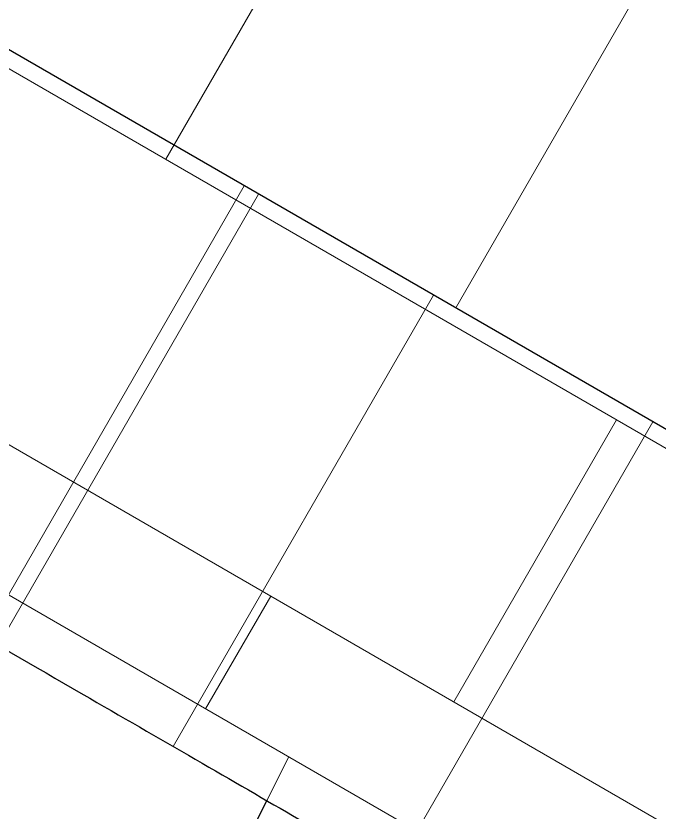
# Model space of a CAD drawing. Header units: millimetres. Extents: x 861 to 27901, y 673 to 17923.
# Drawn here: x 11321.52 to 11337.19, y 6965.77 to 6985.16 of the extents above; entities that cross this region are included whole.
import ezdxf

# ---------------------------------------------------------------- set-up
doc = ezdxf.new("R2010")
doc.units = ezdxf.units.MM
doc.header["$LTSCALE"] = 33.3
doc.linetypes.add('HIDDEN', pattern=[1.905, 1.27, -0.635])

msp = doc.modelspace()

# ---------------------------------------------------------------- linework, layer by layer
at = {"color": 7, "linetype": 'Continuous', "lineweight": 25}
for p, q in [((11389.227, 6945.141), (11213.448, 7046.627)), ((11327.632, 6966.055), (11326.699, 6964.213))]:
    msp.add_line(p, q, dxfattribs=at)
at = {"color": 1, "linetype": 'HIDDEN', "lineweight": 18}
for p, q in [((11325.171, 6981.666), (11359.859, 7041.746)), ((11342.337, 6971.755), (11259.941, 7019.326)), ((11338.37, 6964.89), (11255.974, 7012.461)), ((11332.236, 6978.045), (11342.147, 6995.211)), ((11327.086, 6981.018), (11320.743, 6970.032)), ((11321.087, 6969.834), (11327.429, 6980.82)), ((11325.352, 6967.371), (11331.695, 6978.357)), ((11337.042, 6975.27), (11329.669, 6962.498)), ((11336.157, 6975.323), (11332.193, 6968.457)), ((11336.786, 6962.143), (11317.561, 6973.242)), ((11327.73, 6971.033), (11326.144, 6968.287)), ((11328.17, 6967.117), (11327.632, 6966.055))]:
    msp.add_line(p, q, dxfattribs=at)
at = {"color": 7, "linetype": 'Continuous', "lineweight": 25}
for points in [[(11266.671, 7001.251), (11268.939, 6999.941), (11273.475, 6997.322), (11280.548, 6993.239), (11287.735, 6989.089), (11294.994, 6984.898), (11302.254, 6980.707), (11309.441, 6976.557), (11316.514, 6972.474), (11321.05, 6969.855), (11323.318, 6968.545)], [(11323.318, 6968.545), (11324.246, 6968.01), (11326.101, 6966.939), (11328.608, 6965.491), (11330.841, 6964.202), (11332.735, 6963.108), (11334.257, 6962.23), (11335.36, 6961.593), (11336.062, 6961.188), (11336.149, 6961.137), (11336.193, 6961.112)]]:
    msp.add_open_spline(points, degree=3, dxfattribs=at)

doc.saveas('drawing.dxf')
